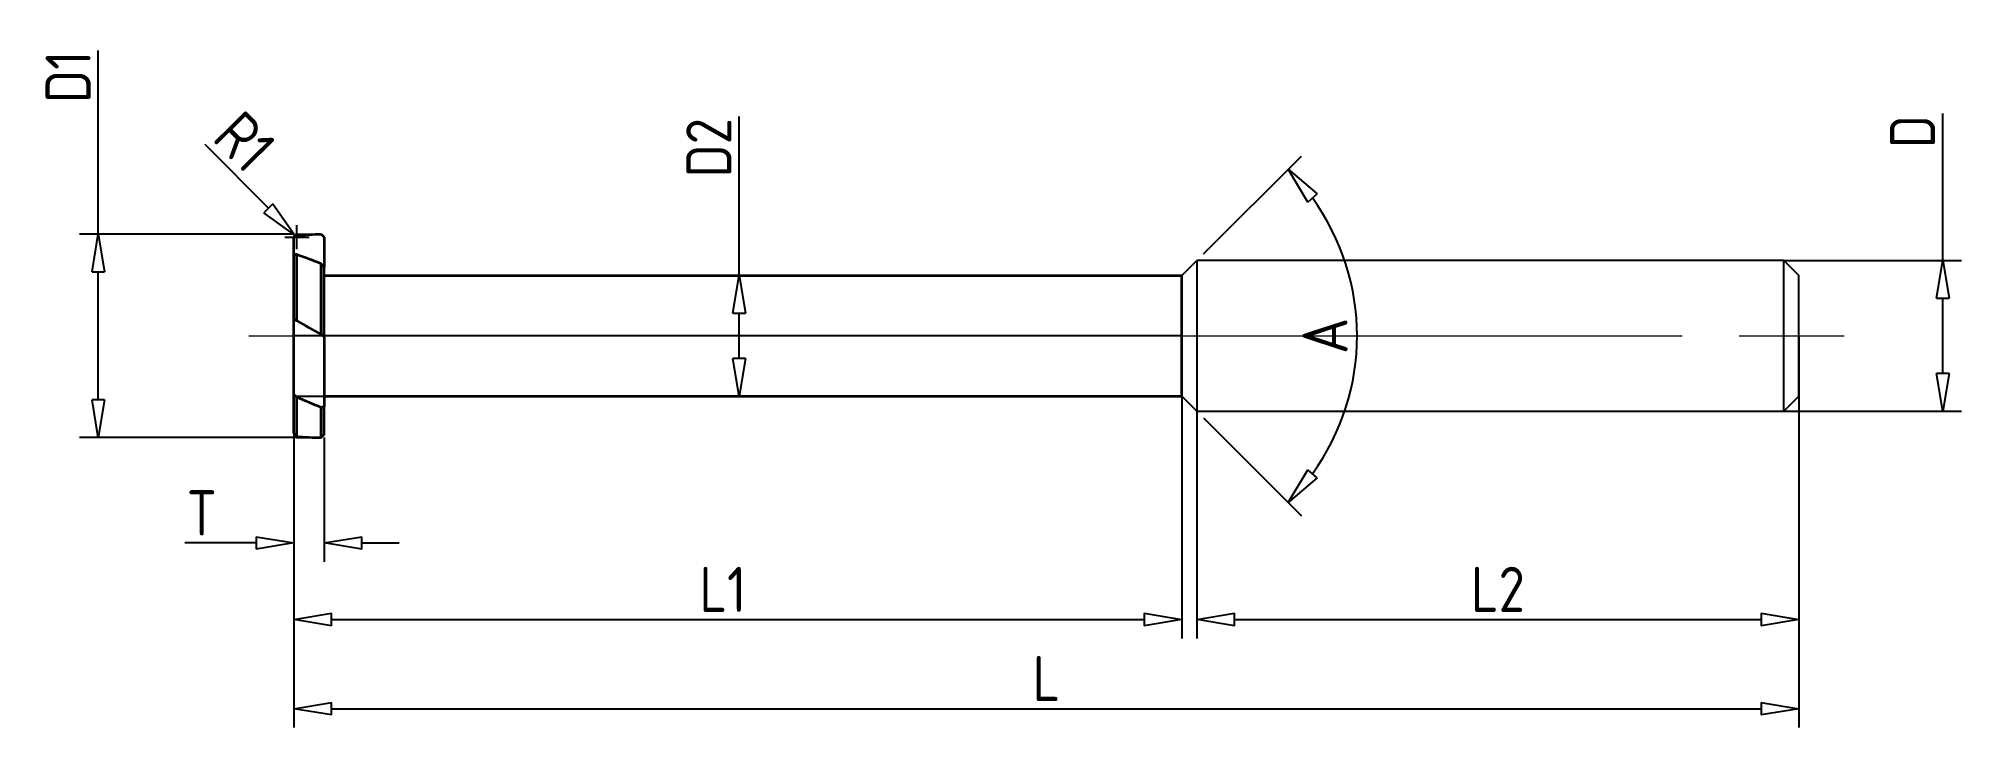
# Model space of a CAD drawing. Header units: millimetres. Extents: x -14 to 114, y -26 to 20.
import ezdxf

# ---------------------------------------------------------------- set-up
doc = ezdxf.new("R2010")
doc.units = ezdxf.units.MM
doc.linetypes.add('CENTER', pattern=[50.8, 31.75, -6.35, 6.35, -6.35])
doc.layers.add('中心线', color=1, linetype='CENTER', lineweight=15)
doc.layers.add('尺寸线', color=3, linetype='Continuous')
doc.styles.get("Standard").update_dxf_attribs({"font": 'arial.ttf'})
doc.styles.add('ZQisocp', font='geniso.shx', dxfattribs={"height": 3})
doc.styles.add('工程字', font='gbenor.shx', dxfattribs={"bigfont": 'gbcbig.shx'})
doc.dimstyles.new('ISO-25', dxfattribs={"dimtxt": 2.5, "dimasz": 2.5, "dimexe": 1.25, "dimexo": 0.625, "dimtad": 1, "dimtxsty": 'Standard', "dimcen": 2.5, "dimadec": 0, "dimazin": 0, "dimtfac": 1, "dimtmove": 0, "dimatfit": 3, "dimfxl": 1, "dimarcsym": 0})
doc.dimstyles.new('ZQH', dxfattribs={"dimtxt": 3, "dimasz": 2.5, "dimexe": 1.25, "dimexo": 0, "dimgap": 0.5, "dimtad": 1, "dimdec": 3, "dimdsep": 46, "dimtxsty": '工程字', "dimblk": 'CLOSEDBLANK', "dimcen": -0.8, "dimclrd": 3, "dimclre": 3, "dimclrt": 3, "dimadec": 1, "dimazin": 2, "dimtfac": 1, "dimtdec": 3, "dimtofl": 0, "dimtmove": 0, "dimatfit": 3, "dimldrblk": 'CLOSEDBLANK', "dimfxl": 1, "dimtolj": 1, "dimtzin": 0, "dimarcsym": 0})

# ---------------------------------------------------------------- blocks, each defined once
blk = doc.blocks.new('_ClosedBlank')
at = {"color": 0, "linetype": 'ByBlock', "lineweight": -2}
for p, q in [((-1, 0.167), (0, 0)), ((-1, 0.167), (-1, -0.167)), ((0, 0), (-1, -0.167))]:
    blk.add_line(p, q, dxfattribs=at)
blk = doc.blocks.new('*D12')
at = {"layer": 'Defpoints', "color": 0, "transparency": 16777216}
for p in [(102, 5), (102, -5), (112.56, -5)]:
    blk.add_point(p, dxfattribs=at)
at = {"layer": '尺寸线', "color": 0, "lineweight": -2, "transparency": 16777216}
for p, q in [((112.56, 5), (112.56, 14.76)), ((102, 5), (113.81, 5)), ((112.56, -2.5), (112.56, 2.5)), ((102, -5), (113.81, -5))]:
    blk.add_line(p, q, dxfattribs=at)
at = {"layer": '尺寸线', "color": 0, "lineweight": -2, "transparency": 16777216, "xscale": 2.5, "yscale": 2.5, "zscale": 2.5}
for p, rotation in [((112.56, 5), 90), ((112.56, -5), 270)]:
    blk.add_blockref('_ClosedBlank', p, dxfattribs=dict(at, rotation=rotation))
at = {"layer": '尺寸线', "color": 0, "transparency": 16777216, "insert": (110.55, 13.56), "char_height": 3, "attachment_point": 5, "rotation": 90, "style": '工程字'}
blk.add_mtext('\\A1;D', dxfattribs=at)
blk = doc.blocks.new('*D13')
at = {"layer": 'Defpoints', "color": 0, "transparency": 16777216}
for p in [(63, -5), (103, -4), (103, -18.83)]:
    blk.add_point(p, dxfattribs=at)
at = {"layer": '尺寸线', "color": 0, "lineweight": -2, "transparency": 16777216}
for p, q in [((63, -5), (63, -20.08)), ((103, -4), (103, -20.08)), ((65.5, -18.83), (100.5, -18.83))]:
    blk.add_line(p, q, dxfattribs=at)
at = {"layer": '尺寸线', "color": 0, "lineweight": -2, "transparency": 16777216, "xscale": 2.5, "yscale": 2.5, "zscale": 2.5, "rotation": 180}
blk.add_blockref('_ClosedBlank', (63, -18.83), dxfattribs=at)
at = {"layer": '尺寸线', "color": 0, "lineweight": -2, "transparency": 16777216, "xscale": 2.5, "yscale": 2.5, "zscale": 2.5}
blk.add_blockref('_ClosedBlank', (103, -18.83), dxfattribs=at)
at = {"layer": '尺寸线', "color": 0, "transparency": 16777216, "insert": (83, -16.83), "char_height": 3, "attachment_point": 5, "style": '工程字'}
blk.add_mtext('\\A1;L2', dxfattribs=at)
blk = doc.blocks.new('*D14')
at = {"color": 0, "lineweight": -2, "transparency": 16777216}
for p, q in [((3, -6.75), (3, -15)), ((5, -6.75), (5, -15)), ((0.5, -13.75), (-4.25, -13.75)), ((7.5, -13.75), (10, -13.75))]:
    blk.add_line(p, q, dxfattribs=at)
at = {"layer": 'Defpoints', "color": 0, "transparency": 16777216}
for p in [(3, -6.75), (5, -6.75), (5, -13.75)]:
    blk.add_point(p, dxfattribs=at)
at = {"color": 0, "lineweight": -2, "transparency": 16777216, "xscale": 2.5, "yscale": 2.5, "zscale": 2.5}
blk.add_blockref('_ClosedBlank', (3, -13.75), dxfattribs=at)
at = {"color": 0, "lineweight": -2, "transparency": 16777216, "xscale": 2.5, "yscale": 2.5, "zscale": 2.5, "rotation": 180}
blk.add_blockref('_ClosedBlank', (5, -13.75), dxfattribs=at)
at = {"color": 0, "transparency": 16777216, "insert": (-3.125, -11.75), "char_height": 3, "attachment_point": 5, "style": '工程字'}
blk.add_mtext('\\A1;T', dxfattribs=at)
blk = doc.blocks.new('*D15')
at = {"color": 0, "lineweight": -2, "transparency": 16777216}
for p, q in [((3, -4), (3, -20.08)), ((62, -4), (62, -20.08)), ((5.5, -18.83), (59.5, -18.83))]:
    blk.add_line(p, q, dxfattribs=at)
at = {"layer": 'Defpoints', "color": 0, "transparency": 16777216}
for p in [(3, -4), (62, -4), (62, -18.83)]:
    blk.add_point(p, dxfattribs=at)
at = {"color": 0, "lineweight": -2, "transparency": 16777216, "xscale": 2.5, "yscale": 2.5, "zscale": 2.5, "rotation": 180}
blk.add_blockref('_ClosedBlank', (3, -18.83), dxfattribs=at)
at = {"color": 0, "lineweight": -2, "transparency": 16777216, "xscale": 2.5, "yscale": 2.5, "zscale": 2.5}
blk.add_blockref('_ClosedBlank', (62, -18.83), dxfattribs=at)
at = {"color": 0, "transparency": 16777216, "insert": (31.5, -16.83), "char_height": 3, "attachment_point": 5, "style": '工程字'}
blk.add_mtext('\\A1;L1', dxfattribs=at)
blk = doc.blocks.new('*D16')
at = {"color": 0, "lineweight": -2, "transparency": 16777216}
for p, q in [((3, 0), (3, -26)), ((103, 0), (103, -26)), ((5.5, -24.75), (100.5, -24.75))]:
    blk.add_line(p, q, dxfattribs=at)
at = {"layer": 'Defpoints', "color": 0, "transparency": 16777216}
for p in [(3, 0), (103, 0), (103, -24.75)]:
    blk.add_point(p, dxfattribs=at)
at = {"color": 0, "lineweight": -2, "transparency": 16777216, "xscale": 2.5, "yscale": 2.5, "zscale": 2.5, "rotation": 180}
blk.add_blockref('_ClosedBlank', (3, -24.75), dxfattribs=at)
at = {"color": 0, "lineweight": -2, "transparency": 16777216, "xscale": 2.5, "yscale": 2.5, "zscale": 2.5}
blk.add_blockref('_ClosedBlank', (103, -24.75), dxfattribs=at)
at = {"color": 0, "transparency": 16777216, "insert": (53, -22.75), "char_height": 3, "attachment_point": 5, "style": '工程字'}
blk.add_mtext('\\A1;L', dxfattribs=at)
blk = doc.blocks.new('*D17')
at = {"color": 0, "lineweight": -2, "transparency": 16777216}
for p, q in [((-10, 6.75), (-10, 18.95)), ((3, 6.75), (-11.25, 6.75)), ((-10, -4.25), (-10, 4.25)), ((3, -6.75), (-11.25, -6.75))]:
    blk.add_line(p, q, dxfattribs=at)
at = {"layer": 'Defpoints', "color": 0, "transparency": 16777216}
for p in [(3, 6.75), (-10, -6.75), (3, -6.75)]:
    blk.add_point(p, dxfattribs=at)
at = {"color": 0, "lineweight": -2, "transparency": 16777216, "xscale": 2.5, "yscale": 2.5, "zscale": 2.5}
for p, rotation in [((-10, 6.75), 90), ((-10, -6.75), 270)]:
    blk.add_blockref('_ClosedBlank', p, dxfattribs=dict(at, rotation=rotation))
at = {"color": 0, "transparency": 16777216, "insert": (-12.01, 17.2), "char_height": 3, "attachment_point": 5, "rotation": 90, "style": '工程字'}
blk.add_mtext('\\A1;D1', dxfattribs=at)
blk = doc.blocks.new('*D18')
at = {"color": 0, "lineweight": -2, "transparency": 16777216}
for p, q in [((32.58, 4), (32.58, 14.56)), ((32.58, 4), (31.33, 4)), ((32.58, -1.5), (32.58, 1.5)), ((3, -4), (33.83, -4))]:
    blk.add_line(p, q, dxfattribs=at)
at = {"layer": 'Defpoints', "color": 0, "transparency": 16777216}
for p in [(32.58, 4), (3, -4), (32.58, -4)]:
    blk.add_point(p, dxfattribs=at)
at = {"color": 0, "lineweight": -2, "transparency": 16777216, "xscale": 2.5, "yscale": 2.5, "zscale": 2.5}
for p, rotation in [((32.58, 4), 90), ((32.58, -4), 270)]:
    blk.add_blockref('_ClosedBlank', p, dxfattribs=dict(at, rotation=rotation))
at = {"color": 0, "transparency": 16777216, "insert": (30.57, 12.49), "char_height": 3, "attachment_point": 5, "rotation": 90, "style": '工程字'}
blk.add_mtext('\\A1;D2', dxfattribs=at)
blk = doc.blocks.new('*D19')
at = {"color": 0, "lineweight": -2, "transparency": 16777216}
blk.add_line((-2.92, 12.73), (1.3, 8.47), dxfattribs=at)
at = {"color": 3, "lineweight": -2, "transparency": 16777216}
for p, q in [((2.4, 6.55), (4, 6.55)), ((3.2, 5.75), (3.2, 7.35))]:
    blk.add_line(p, q, dxfattribs=at)
at = {"layer": 'Defpoints', "color": 0, "transparency": 16777216}
for p in [(3.06, 6.69), (3.2, 6.55)]:
    blk.add_point(p, dxfattribs=at)
at = {"color": 0, "lineweight": -2, "transparency": 16777216, "xscale": 2.5, "yscale": 2.5, "zscale": 2.5, "rotation": 314.7135199086188}
blk.add_blockref('_ClosedBlank', (3.06, 6.69), dxfattribs=at)
at = {"color": 0, "transparency": 16777216, "insert": (-0.27, 12.9), "char_height": 3, "attachment_point": 5, "rotation": 314.7135, "style": '工程字'}
blk.add_mtext('\\A1;R1', dxfattribs=at)
blk = doc.blocks.new('*D20')
at = {"color": 0, "lineweight": -2, "transparency": 16777216}
for p, q in [((63.44, 5.44), (69.94, 11.94)), ((63.44, -5.44), (69.94, -11.94))]:
    blk.add_line(p, q, dxfattribs=at)
blk.add_arc((58, 0), 15.64, 324.1706, 35.8294, dxfattribs=at)
at = {"layer": 'Defpoints', "color": 0, "transparency": 16777216}
for p in [(62, 4), (63, 5), (62, -4), (63, -5), (73.1, -4.05)]:
    blk.add_point(p, dxfattribs=at)
at = {"color": 0, "lineweight": -2, "transparency": 16777216, "xscale": 2.5, "yscale": 2.5, "zscale": 2.5}
for p, rotation in [((69.06, 11.06), 130.4146780717666), ((69.06, -11.06), 229.5853219282334)]:
    blk.add_blockref('_ClosedBlank', p, dxfattribs=dict(at, rotation=rotation))
at = {"color": 0, "transparency": 16777216, "insert": (71.51, 0), "char_height": 3, "attachment_point": 5, "rotation": 90, "style": 'ZQisocp'}
blk.add_mtext('A', dxfattribs=at)

msp = doc.modelspace()

# ---------------------------------------------------------------- linework, layer by layer
at = {"lineweight": 35}
for p, q in [((5, 6.55), (4.9746, 6.5754)), ((5, 6.55), (5, 6.55)), ((3, 1.1027), (3, 5.2904)), ((3, 1.1027), (3, 5.2904)), ((3.2, 1.0017), (3.2, 5.3937)), ((4.8, 0.0817), (4.8, 4.7896)), ((5, -0.0127), (5, 4.5537)), ((5, 4), (62, 4)), ((62, -4), (62, 4)), ((3, -6.4585), (3, -3.8653)), ((3, -6.4585), (3, -3.8653)), ((3.2, -6.6753), (3.2, -4.0584)), ((4.8, -6.7495), (4.8, -4.7563)), ((5, -4), (62, -4)), ((5, -6.55), (5, -4.7081)), ((5, -6.55), (4.9746, -6.5754))]:
    msp.add_line(p, q, dxfattribs=at)
for p, q in [((62, 4), (63, 5)), ((63, 5), (63, -5)), ((102, 5), (63, 5)), ((102, 5), (103, 4)), ((102, -5), (102, 5)), ((103, -4), (103, 4)), ((62, -4), (63, -5)), ((63, -5), (102, -5)), ((103, -4), (102, -5))]:
    msp.add_line(p, q)
at = {"color": 2}
msp.add_lwpolyline([(3, 0), (3, 6.552), (3, 6.552, -0.41128764), (3.2, 6.75), (4.8, 6.75), (4.8, 6.75), (5, 6.55), (5, 4), (62, 4), (62, 0), (3, 0)], format="xyb", dxfattribs=at)
at = {"color": 0, "extrusion": (0, -1.22465e-16, -1)}
msp.add_lwpolyline([(-3, 0), (-3, -6.552), (-3, -6.552, -0.41128764), (-3.2, -6.75), (-4.8, -6.75), (-4.8, -6.75), (-5, -6.55), (-5, -4), (-62, -4), (-62, 0), (-3, 0)], format="xyb", dxfattribs=at)
at = {"lineweight": 35}
for points, knots in [([(3, 6.4585), (3.0001, 6.4657), (3.0005, 6.4728), (3.003, 6.4936), (3.0059, 6.507), (3.0155, 6.537), (3.0229, 6.5531), (3.0474, 6.5934), (3.0673, 6.6151), (3.1068, 6.645), (3.1254, 6.6552), (3.1626, 6.6693), (3.1812, 6.6736), (3.2, 6.6753)], [0.340715896, 0.340715896, 0.340715896, 0.340715896, 0.362436827, 0.362436827, 0.403784761, 0.403784761, 0.457885137, 0.457885137, 0.550345336, 0.550345336, 0.620588774, 0.620588774, 0.685778742, 0.685778742, 0.685778742, 0.685778742]), ([(3, 5.2904), (3, 5.3137), (3, 5.3373), (3, 5.5599), (3, 5.7799), (3, 6.1598), (3, 6.308), (3, 6.4585)], [6.49147111, 6.49147111, 6.49147111, 6.49147111, 6.58190529, 6.58190529, 7.33052815, 7.33052815, 7.78669633, 7.78669633, 7.78669633, 7.78669633]), ([(5, 6.55), (5, 6.3108), (5, 6.0718), (5, 5.5694), (5, 5.3146), (5, 4.8872), (5, 4.7092), (5, 4.5537)], [0.05017176, 0.05017176, 0.05017176, 0.05017176, 0.77011105, 0.77011105, 1.61613086, 1.61613086, 2.34305811, 2.34305811, 2.34305811, 2.34305811]), ([(3.2, 5.3937), (3.1718, 5.4035), (3.1433, 5.408), (3.0935, 5.4048), (3.0721, 5.3987), (3.0377, 5.3781), (3.0245, 5.3649), (3.0077, 5.3354), (3.0029, 5.3207), (3.0004, 5.3001), (3.0001, 5.2952), (3, 5.2904)], [0, 0, 0, 0, 0.097673322, 0.097673322, 0.181529925, 0.181529925, 0.25611234, 0.25611234, 0.315499757, 0.315499757, 0.333125478, 0.333125478, 0.333125478, 0.333125478]), ([(3, 1.1027), (3.0001, 1.1035), (3.0005, 1.104), (3.003, 1.1048), (3.0059, 1.1044), (3.0155, 1.1015), (3.0229, 1.0984), (3.0474, 1.0869), (3.0673, 1.0764), (3.1068, 1.0547), (3.1254, 1.0442), (3.1626, 1.0231), (3.1812, 1.0125), (3.2, 1.0017)], [0.340722887, 0.340722887, 0.340722887, 0.340722887, 0.362440811, 0.362440811, 0.403788336, 0.403788336, 0.457887034, 0.457887034, 0.550342809, 0.550342809, 0.620595207, 0.620595207, 0.685785742, 0.685785742, 0.685785742, 0.685785742]), ([(3, -3.8653), (3, -3.8284), (3, -3.7886), (3, -3.5825), (3, -3.3827), (3, -2.9043), (3, -2.623), (3, -1.982), (3, -1.6191), (3, -0.8573), (3, -0.4594), (3, 0.1834), (3, 0.4428), (3, 0.8003), (3, 0.9212), (3, 1.0515), (3, 1.0854), (3, 1.1027)], [1.38346132, 1.38346132, 1.38346132, 1.38346132, 1.58779668, 1.58779668, 2.37333081, 2.37333081, 3.26383798, 3.26383798, 4.33104067, 4.33104067, 5.56563781, 5.56563781, 6.58190529, 6.58190529, 7.33052815, 7.33052815, 7.78669633, 7.78669633, 7.78669633, 7.78669633]), ([(5, -0.0127), (5, -0.0216), (5, -0.0493), (5, -0.1717), (5, -0.299), (5, -0.6588), (5, -0.9045), (5, -1.5091), (5, -1.8817), (5, -2.6385), (5, -3.0226), (5, -3.7036), (5, -4.0011), (5, -4.4303), (5, -4.5787), (5, -4.7081)], [0.28109243, 0.28109243, 0.28109243, 0.28109243, 0.77011105, 0.77011105, 1.61613086, 1.61613086, 2.61927429, 2.61927429, 3.80884294, 3.80884294, 4.93819458, 4.93819458, 5.87607945, 5.87607945, 6.45145596, 6.45145596, 6.45145596, 6.45145596]), ([(3.2, -4.0584), (3.1718, -4.0454), (3.1433, -4.0293), (3.0935, -3.9953), (3.0721, -3.9781), (3.0377, -3.944), (3.0245, -3.9277), (3.0077, -3.8989), (3.0029, -3.8866), (3.0004, -3.8718), (3.0001, -3.8685), (3, -3.8653)], [0.000007089, 0.000007089, 0.000007089, 0.000007089, 0.097674246, 0.097674246, 0.181531697, 0.181531697, 0.256114524, 0.256114524, 0.315503525, 0.315503525, 0.333132592, 0.333132592, 0.333132592, 0.333132592]), ([(3, -6.4585), (3.0001, -6.4657), (3.0005, -6.4728), (3.003, -6.4936), (3.0059, -6.5069), (3.0155, -6.537), (3.0229, -6.5531), (3.0474, -6.5934), (3.0673, -6.6151), (3.1068, -6.645), (3.1254, -6.6552), (3.1626, -6.6693), (3.1812, -6.6736), (3.2, -6.6753)], [0.340722887, 0.340722887, 0.340722887, 0.340722887, 0.362440811, 0.362440811, 0.403788336, 0.403788336, 0.457887034, 0.457887034, 0.550342809, 0.550342809, 0.620595207, 0.620595207, 0.685785742, 0.685785742, 0.685785742, 0.685785742])]:
    msp.add_open_spline(points, degree=3, knots=knots, dxfattribs=at)
for points in [[(3, 6.4585), (3, 6.4585), (3, 6.4585), (3, 6.4585)], [(3.2, 6.6753), (3.7335, 6.721), (4.2665, 6.7458), (4.8, 6.7495)], [(4.8, 6.7495), (4.8586, 6.6912), (4.9168, 6.6332), (4.9746, 6.5754)], [(4.9746, 6.5754), (4.9831, 6.5669), (4.9915, 6.5585), (5, 6.55)], [(3, 5.2904), (3, 5.2904), (3, 5.2904), (3, 5.2904)], [(4.8, 4.7896), (4.2665, 5.0067), (3.7335, 5.2085), (3.2, 5.3937)], [(5, 4.5537), (4.9323, 4.6306), (4.8656, 4.7094), (4.8, 4.7896)], [(3, 1.1027), (3, 1.1027), (3, 1.1027), (3, 1.1027)], [(3.2, 1.0017), (3.7335, 0.6971), (4.2665, 0.3897), (4.8, 0.0817)], [(4.8, 0.0817), (4.8672, 0.0522), (4.9339, 0.0206), (5, -0.0127)], [(3, -3.8653), (3, -3.8653), (3, -3.8653), (3, -3.8653)], [(4.8, -4.7563), (4.2665, -4.5377), (3.7335, -4.3045), (3.2, -4.0584)], [(5, -4.7081), (4.9323, -4.7279), (4.8656, -4.7439), (4.8, -4.7563)], [(3, -6.4585), (3, -6.4585), (3, -6.4585), (3, -6.4585)], [(3.2, -6.6753), (3.7335, -6.721), (4.2665, -6.7458), (4.8, -6.7495)], [(4.8, -6.7495), (4.8586, -6.6912), (4.9168, -6.6332), (4.9746, -6.5754)]]:
    msp.add_open_spline(points, degree=3, dxfattribs=at)
at = {"layer": '中心线'}
for p, q in [((0, 0), (106, 0)), ((60.9414, 0), (104.7423, 0))]:
    msp.add_line(p, q, dxfattribs=at)

# ---------------------------------------------------------------- dimensions: what is measured, and where the dimension line sits
for base, p1, p2, text, picture, middle in [((-10, -6.75), (3, 6.75), (3, -6.75), 'D1', '*D17', (-10, 17.2007)), ((32.5808, -4), (32.5808, 4), (3, -4), 'D2', '*D18', (32.5808, 12.4882))]:
    dim = msp.add_linear_dim(base=base, p1=p1, p2=p2, angle=90, text=text, dimstyle='ZQH', override={"dimclrd": 0, "dimclre": 0, "dimclrt": 0})
    dim.commit()
    dim.dimension.update_dxf_attribs({"geometry": picture, "text_midpoint": middle, "dimtype": 160})
dim = msp.add_radius_dim(center=(3.2, 6.55), mpoint=(3.0593, 6.6921), text='R1', dimstyle='ZQH', override={"dimclrd": 0, "dimclrt": 0})
dim.commit()
dim.dimension.update_dxf_attribs({"geometry": '*D19', "text_midpoint": (-0.2685, 12.896)})
dim = msp.add_angular_dim_2l(base=(73.1032, -4.0469), line1=((62, -4), (63, -5)), line2=((62, 4), (63, 5)), text='A', dimstyle='ISO-25', override={"dimtxsty": 'ZQisocp', "dimblk1": 'ClosedBlank', "dimblk2": 'ClosedBlank', "dimsah": 1})
dim.commit()
dim.dimension.update_dxf_attribs({"geometry": '*D20', "text_midpoint": (71.511, 0)})
dim = msp.add_linear_dim(base=(103, -24.75), p1=(3, 0), p2=(103, 0), text='L', dimstyle='ZQH', override={"dimclrd": 0, "dimclre": 0, "dimclrt": 0})
dim.commit()
dim.dimension.update_dxf_attribs({"geometry": '*D16', "text_midpoint": (53, -22.75)})
for base, p1, p2, text, picture, middle in [((62, -18.8259), (3, -4), (62, -4), 'L1', '*D15', (31.5, -18.8259)), ((5, -13.75), (3, -6.75), (5, -6.75), 'T', '*D14', (-3.125, -13.75))]:
    dim = msp.add_linear_dim(base=base, p1=p1, p2=p2, text=text, dimstyle='ZQH', override={"dimclrd": 0, "dimclre": 0, "dimclrt": 0})
    dim.commit()
    dim.dimension.update_dxf_attribs({"geometry": picture, "text_midpoint": middle, "dimtype": 160})
at = {"layer": '尺寸线', "color": 0}
dim = msp.add_linear_dim(base=(112.5589, -5), p1=(102, 5), p2=(102, -5), angle=90, text='D', dimstyle='ZQH', override={"dimclrd": 0, "dimclre": 0, "dimclrt": 0}, dxfattribs=at)
dim.commit()
dim.dimension.update_dxf_attribs({"geometry": '*D12', "text_midpoint": (112.5589, 13.5626), "dimtype": 160})
dim = msp.add_linear_dim(base=(103, -18.8259), p1=(63, -5), p2=(103, -4), text='L2', dimstyle='ZQH', override={"dimclrd": 0, "dimclre": 0, "dimclrt": 0}, dxfattribs=at)
dim.commit()
dim.dimension.update_dxf_attribs({"geometry": '*D13', "text_midpoint": (83, -18.8259), "dimtype": 160})

doc.saveas('drawing.dxf')
